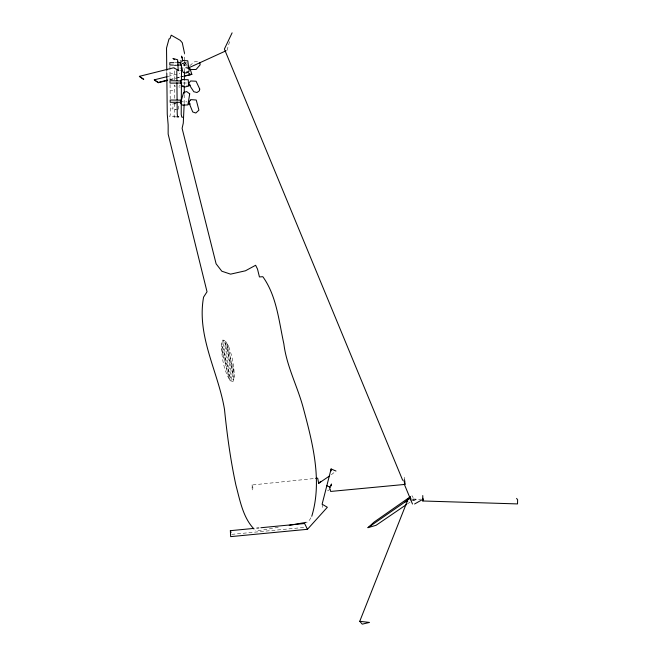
<?xml version="1.0" encoding="UTF-8"?>
<svg xmlns="http://www.w3.org/2000/svg" width="657" height="657" viewBox="0 0 657 657"><rect width="100%" height="100%" fill="white"/><g stroke="black" fill="none" stroke-linecap="round" stroke-linejoin="round"><path stroke-width="0.49" stroke-dasharray="3.29 2.46" d="M178.647 109.308L178.679 104.217M174.499 103.346L174.08 117.118L176.027 117.143M174.54 98.254L174.639 85.024M174.68 79.94L174.778 67.728M184.157 103.592L184.231 94.394M184.305 85.188L184.346 80.08M184.412 71.892L184.56 54.515M403.915 480.546L404.597 477.007L404.728 479.782M187.393 63.171L183.64 62.111L187.631 65.322L182.712 63.688L183.114 61.643L184.74 67.195L187.902 68.205M233.44 379.886L233.966 377.635L224.71 340.49L222.756 340.006L222.411 341.27L232.414 381.356M222.37 341.426L221.787 343.554L231.207 381.249M227.035 50.326L229.572 41.588M310.925 517.724L309.677 519.876L307.238 522.151M189.848 65.618L194.349 61.865L197.576 61.421M331.342 474.732L334.438 472.268M407.356 503.952L412.424 500.486M330.348 489.161L327.26 491.05L327.12 489.26M412.974 500.691L417.277 499.172L412.235 498.983M410.485 500.379L414.115 499.336L411.939 495.624M168.069 76.417L179.887 73.477M169.678 79.587L175.649 78.101M176.643 77.855L179.624 77.115M180.618 76.869L183.607 76.13M170.171 79.752L182.983 76.565M278.24 527.308L259.244 530.684L255.458 530.429M412.908 500.158L420.956 499.106M251.976 484.989L253.093 488.389L252.272 490.155L251.976 484.989L314.646 478.485M231.699 534.363L305.333 527.308M174.516 65.092L176.552 65.059M179.895 68.082L187.721 67.967M180.741 85.279L187.574 85.196M174.926 62.686L176.971 62.702M174.056 65.404L177.012 65.421M183.246 65.716L187.188 65.741M183.106 82.996L187.04 83.02M180.018 101.769L186.884 101.835M175.633 103.872L172.881 103.847L172.922 108.988L170.845 108.717M177.735 109.292L175.008 109.267L177.02 109.53M175.698 116.774L169.761 116.7L170.36 114.088L170.262 103.913M174.483 103.568L176.552 103.888M170.631 90.28L172.766 90.723M174.294 85.821L175.706 86.149M178.786 86.847L180.141 87.159M179.18 85.155L179.772 85.295M170.442 73.034L172.619 73.641M179.583 70.307L180.962 70.726M181.283 62.571L182.712 63.688M184.239 61.306L187.442 67.343M223.462 340.178L233.407 380.05L233.087 381.413L230.459 381.183L229.523 379.582L221.524 347.545L221.729 343.783L231.083 381.241M322.119 504.19L322.759 509.044M166.788 71.441L166.804 73.477M169.917 66.25L170.04 79.481M170.081 84.572L170.212 98.821M234.303 376.174L234.015 377.397L224.834 340.523L226.386 342.346L234.163 373.603L234.303 376.174M229.145 378.925C223.971 369.809 222.05 358.993 221.565 348.604L229.145 378.925M228.759 346.633L226.755 343.028L234.114 372.552L233.818 366.976L231.798 356.225L228.759 346.633"/><path stroke-width="0.99" d="M181.283 103.354L181.209 114.425L181.784 117.127L182.835 117.233M181.299 101.342L181.414 83.225M181.439 80.211L181.529 67.129M516.583 498.384L517.626 499.821L517.527 503.919L422.837 500.987L422.771 495.55M184.149 104.619L183.278 123.13L182.104 128.337L216.104 263.802L221.803 271.201L230.566 274.15L245.447 270.791L255.622 265.272L257.503 269.05L259.433 276.934L262.833 276.696C276.737 296.077 278.88 321.174 283.857 343.866C286.592 366.22 297.506 386.3 303.247 407.866C312.56 442.678 322.513 480.727 311.763 516.279M184.239 93.368L184.297 86.215M184.346 80.08L184.412 71.892M331.268 485.868L331.473 484.004L329.6 487.625L330.66 491.444L404.95 484.414L404.778 480.71M335.99 471.036L331.103 468.967L322.119 504.19L327.342 507.27L307.46 529.304L230.648 536.629L230.361 530.675L253.758 528.417M359.749 621.3L369.48 622.442L362.245 624.15L359.749 621.3L408.202 498.835L411.233 498.942M232.102 32.85L224.398 49.061L402.692 480.308M178.219 70.742L177.645 59.779L172.963 58.473L174.499 59.639M315.656 478.378L317.676 478.173L318.661 483.33L320.698 481.417M406.511 504.527L376.083 525.296L367.986 527.67L405.049 501.948L410.568 496.889M367.986 527.67L374.203 521.995L410.264 496.799M318.661 483.33L329.65 475.882M414.583 503.993L423.116 499.189M187.902 68.205L226.107 50.753M405.049 501.948L407.767 501.168M139.374 76.352L143.678 79.357L139.374 76.352L173.637 67.778L178.433 70.365M167.215 80.483L158.345 82.683L154.288 79.842L167.092 76.655M157.737 82.552L167.691 80.08M184.601 75.884L191.852 74.364L190.095 68.895M183.968 76.327L191.852 74.364M289.236 525.345L306.236 522.323M256.805 528.121L258.842 527.924M260.878 527.735L304.618 523.514L307.46 529.304M173.497 65.109L169.81 64.953L169.81 62.661L173.9 62.686M177.562 65.051L181.628 64.986M180.765 83.012L170.639 83.135L169.999 82.979L169.991 80.704L180.806 80.942M188.551 85.188L190.505 85.164M180.921 102.295L170.196 102.295L170.196 100.028L180.355 100.135L181.611 101.605M188.387 103.946L190.333 103.929M177.998 62.702L180.043 62.711M176.692 116.782L178.671 116.806L177.571 116.7L177.234 113.973L177.111 101.884M182.244 60.501L187.779 60.797L189.167 71.161L186.03 73.083L182.983 72.196L180.24 62.21M188.846 101.86L189.413 101.958M180.297 60.855L182.178 61.38M177.571 61.972L180.995 63.113M326.841 485.679L330.208 487.371M186.777 71.761L190.563 74.397M154.288 79.842L158.345 82.683M253.98 529C242.876 517.305 239.969 500.314 235.929 485.227C230.533 460.204 227.084 434.827 224.489 409.377C218.272 371.919 196.468 336.253 203.58 297.112L207.029 291.782L168.151 134.077L168.159 124.945L167.256 114.17L166.804 73.477M182.408 57.857L181.488 56.132L182.843 60.74M181.127 81.624L181.775 82.996M180.355 100.135L181.324 102.188M404.26 484.102L412.489 504.009M230.361 530.675L231.034 532.523M403.915 480.546L404.95 484.414M184.568 53.488L182.268 42.721L180.207 40.323L171.231 35.166L169.958 38.64L169.03 38.911L166.525 48.043L166.771 70.422M189.191 67.039L189.38 68.632L190.661 69.568L196.09 69.461L200.13 64.846L199.868 62.464M331.103 468.967L331.185 470.888M422.804 498.269L422.837 500.987M176.799 70.66L176.905 80.729M176.922 82.741L177.094 99.872M189.709 93.844L187.91 104.906L182.408 105.153L180.494 103.149L183.599 92.538L186.662 91.561L189.709 93.844M199.736 89.056L199.35 90.822L196.985 92.522L193.807 91.725L188.92 84.277L189.331 82.503L190.678 80.959L196.082 81.238L199.736 89.056M190.333 100.217L188.789 102.229L192.715 111.961L195.802 113.012L198.915 110.171L196.238 100.004L190.883 99.634L190.333 100.217M182.777 79.596L180.618 80.318L180.856 82.905L182.26 86.51L185.217 86.921L188.551 86.1L188.255 79.752L182.777 79.596"/></g></svg>
